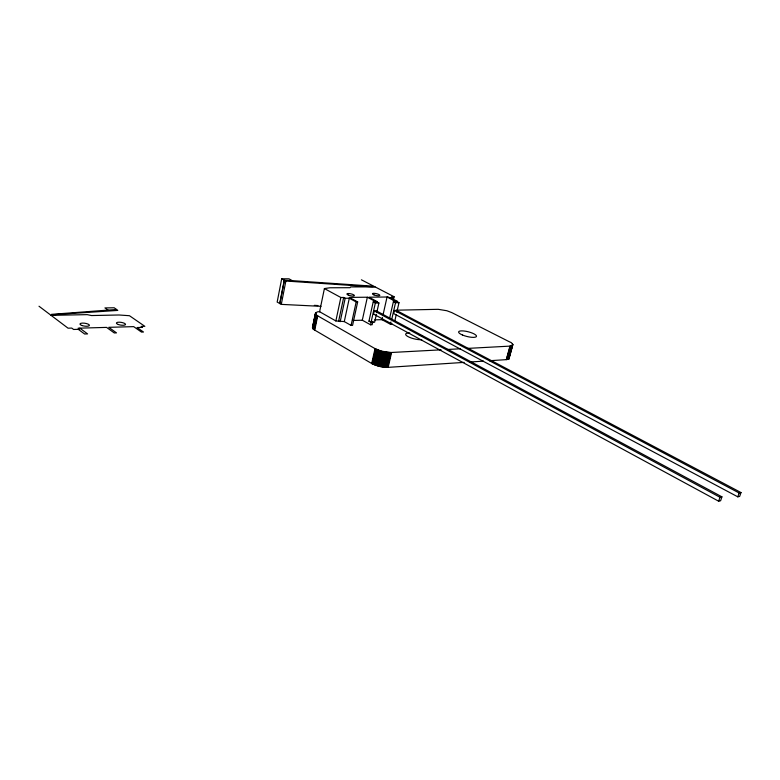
<?xml version="1.0" encoding="UTF-8"?>
<svg xmlns="http://www.w3.org/2000/svg" width="780" height="780" viewBox="0 0 780 780"><rect width="100%" height="100%" fill="white"/><g stroke="black" fill="none" stroke-linecap="round" stroke-linejoin="round"><path stroke-width="1.17" d="M396.377 310.186L438.214 309.319L446.833 310.732L451.873 312.644L509.593 341.884C512.635 342.41 514.225 346.622 509.915 346.125L467.659 348.397M319.781 311.785C316.495 310.889 313.453 314.369 317.684 315.841L375.043 348.631L381.517 351.175L390.994 352.511L441.09 349.83M464.149 362.388L388.177 367.351L379.645 366.464L372.206 363.802L314.74 330.115L312.673 328.341L313.082 326.713M373.815 286.865L372.43 286.114L292.285 280.654L288.971 278.821L281.687 278.801L277.163 302.075L281.287 304.375L321.009 306.345M279.708 303.547L284.252 280.225L281.687 278.801M279.874 303.556L284.427 280.235L285.86 281.034L372.577 286.865M281.287 304.375L285.86 281.034M312.468 327.649L315.422 313.238M312.488 327.873L315.617 312.868M312.556 328.097L315.549 313.882M312.673 328.341L316.007 312.536M312.829 328.575L315.764 314.34M313.034 328.828L315.968 314.584M313.287 329.082L316.231 314.827M313.589 329.335L316.524 315.081M313.93 329.599L316.875 315.334M314.311 329.852L317.255 315.588M314.74 330.115L317.684 315.841M375.024 286.865L350.659 286.923L350.054 287.703L329.921 287.771L324.402 288.561L319.605 311.727L335.868 320.95L344.292 321.584L351.078 325.416L352.57 325.367L357.669 301.918L349.294 297.404L367.351 297.219L375.745 301.665L377.286 301.645L368.901 297.2L388.167 296.995L389.815 297.853L393.744 297.814L391.687 296.741L394.066 296.722L393.256 300.271M335.868 320.95L340.84 297.492L324.402 288.561M338.695 320.873L343.678 297.463L340.84 297.492M340.177 321.711L345.179 298.272L343.678 297.463M344.292 321.584L349.303 298.233L345.179 298.272M351.078 325.416L356.168 301.938L349.303 298.233M372.918 321.282L372.148 324.743L370.607 324.792L362.3 320.209L367.351 297.219M376.389 314.311L374.624 322.218L371.046 322.325L368.95 321.175L373.21 301.928L375.863 301.889M371.046 322.325L375.336 303.059L373.21 301.928M370.607 324.792L371.377 321.331M374.312 310.898L373.601 314.087L718.653 501.199L720.603 500.76L721.929 496.84L376.35 310.859L374.312 310.898L719.989 497.279L721.929 496.84M376.886 312.049L378.904 303.001L376.789 301.88M371.69 363.509L375.043 348.631M382.463 317.392L381.956 319.654L390.429 324.256L392.369 324.197M382.98 315.13L387.055 297.005L395.626 301.47L397.566 301.45L390.751 297.901M372.206 363.802L375.55 348.913M372.752 364.084L376.106 349.196M373.327 364.357L376.691 349.469M373.942 364.63L377.305 349.732M374.585 364.894L377.949 349.996M375.248 365.157L378.622 350.249M375.94 365.401L379.314 350.503M376.652 365.635L380.035 350.737M377.383 365.869L380.767 350.961M378.134 366.073L381.517 351.175M389.63 318.221L393.393 301.645L395.967 301.606M378.885 366.278L382.268 351.37M379.645 366.464L383.038 351.556M380.416 366.629L383.809 351.731M390.429 324.256L390.956 321.984M391.735 319.361L395.519 302.757L393.393 301.645M381.176 366.785L384.579 351.887M394.465 310.479L393.754 313.609L737.802 496.831L739.674 496.402L741 492.56L396.445 310.43L394.465 310.479L739.128 492.979L741 492.56M381.947 366.922L385.34 352.024M382.707 367.048L386.11 352.151M383.448 367.146L386.86 352.258M384.189 367.234L387.592 352.346M394.933 320.444L396.279 314.525M396.825 312.166L398.99 302.698L396.864 301.597M384.91 367.302L388.323 352.414M385.613 367.351L389.025 352.472M386.295 367.38L389.707 352.502M386.948 367.39L390.361 352.521M387.572 367.38L390.994 352.511M388.177 367.351L391.589 352.492M489.469 360.74L506.357 359.639L509.915 346.125M506.357 359.639L510.383 346.086M506.815 359.599L510.812 346.037M507.244 359.541L511.202 345.969M507.634 359.463L511.553 345.881M507.985 359.375L511.865 345.784M508.297 359.268L512.587 344.077M508.57 359.151L512.713 344.292M508.804 359.014L512.801 344.506M508.989 358.868L512.84 344.711M718.653 501.199L719.989 497.279M737.802 496.831L739.128 492.979M509.125 358.702L508.872 357.26M116.6 309.465L51.558 314.35L52.942 315.315M470.174 361.998L483.444 361.13M447.135 349.498L460.415 348.787M39 306.228L68.055 328.185L71.75 328.087L73.593 329.472L79.618 329.296L78.136 328.195L106.577 327.395L114.27 332.953L116.483 332.875L108.781 327.327L133.682 326.635L141.482 332.085L143.481 332.026L137.075 327.551L142.525 327.395L141.121 326.42L144.836 326.323L129.47 315.715L119.067 314.993L91.494 315.549L87.233 314.642L51.08 315.354M352.697 320.473L362.3 320.209M374.712 319.858L383.068 319.625M368.95 321.175L369.593 321.155M375.336 303.059L378.904 303.001M395.519 302.757L398.99 302.698M356.168 301.938L357.669 301.918M284.252 280.225L292.285 280.654M314.32 305.351L317.947 305.555M78.292 329.345L84.611 334.006L87.574 333.908L79.833 328.146M361.403 279.805L394.066 296.722M108.049 310.099L104.939 307.924L114.182 307.778L117.77 310.411L53.957 314.642L54.844 315.286M421.746 339.69A9.613 2.652 13.3 0 1 407.823 336.511A9.613 2.652 13.3 0 1 409.763 332.933M419.055 334.756A9.613 2.652 13.3 0 1 419.601 334.952M420.615 335.371A9.613 2.652 13.3 0 1 421.551 335.8M422.36 336.238A9.613 2.652 13.3 0 1 422.731 336.463M348.416 295.132A3.861 0.985 12.4 0 0 354.383 295.649A3.861 0.985 12.4 0 0 349.099 293.543A3.861 0.985 12.4 0 0 348.416 295.132M374.01 294.908A3.783 0.946 12.8 0 0 379.792 295.415A3.783 0.946 12.8 0 0 374.546 293.348A3.783 0.946 12.8 0 0 374.01 294.908M462.53 335.039A9.214 2.438 14 0 0 476.492 336.365A9.214 2.438 14 0 0 463.632 330.964A9.214 2.438 14 0 0 462.53 335.039M118.345 324.519A4.622 1.394 8.9 0 0 125.512 324.509A4.622 1.394 8.9 0 0 119.028 322.189A4.622 1.394 8.9 0 0 118.345 324.519M82.154 325.572A4.758 1.443 8.3 0 0 89.417 325.377A4.758 1.443 8.3 0 0 82.543 323.096A4.758 1.443 8.3 0 0 82.154 325.572"/></g></svg>
